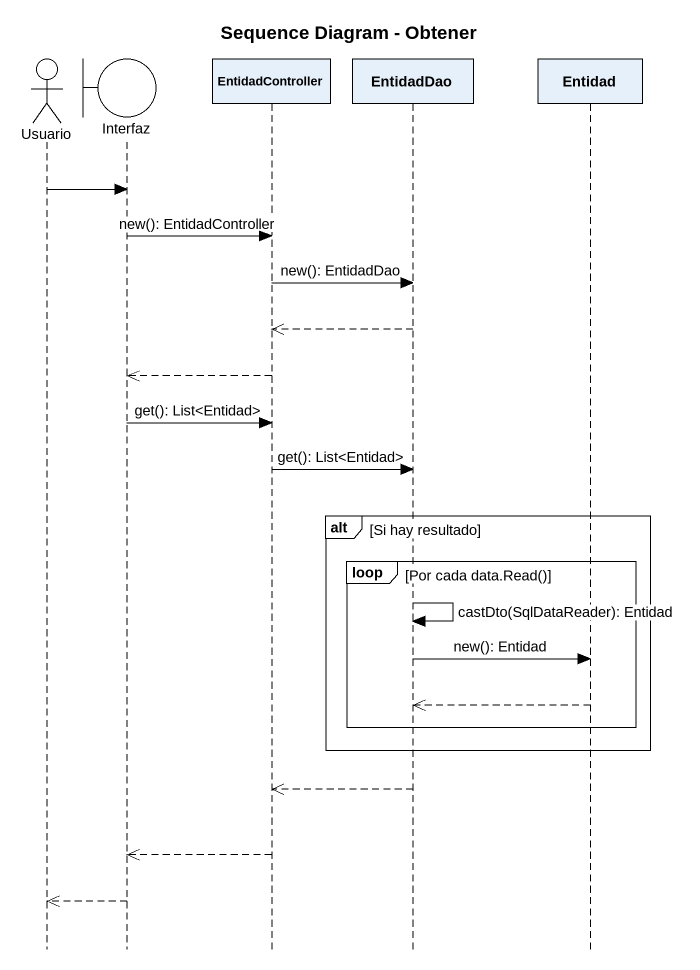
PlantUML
@startuml
title Sequence Diagram - Obtener
hide footbox
actor Usuario
boundary Interfaz
participant EntidadController
participant EntidadDao
participant Entidad

Usuario -> Interfaz
Interfaz -> EntidadController : new(): EntidadController
EntidadController -> EntidadDao : new(): EntidadDao
EntidadDao -->> EntidadController
EntidadController -->> Interfaz
Interfaz -> EntidadController : get(): List<Entidad>
EntidadController -> EntidadDao : get(): List<Entidad>
alt Si hay resultado
  loop Por cada data.Read()
    EntidadDao -> EntidadDao : castDto(SqlDataReader): Entidad
    EntidadDao -> Entidad : new(): Entidad
    Entidad -->> EntidadDao
  end
end
EntidadDao -->> EntidadController
EntidadController -->> Interfaz
Interfaz -->> Usuario
@enduml
